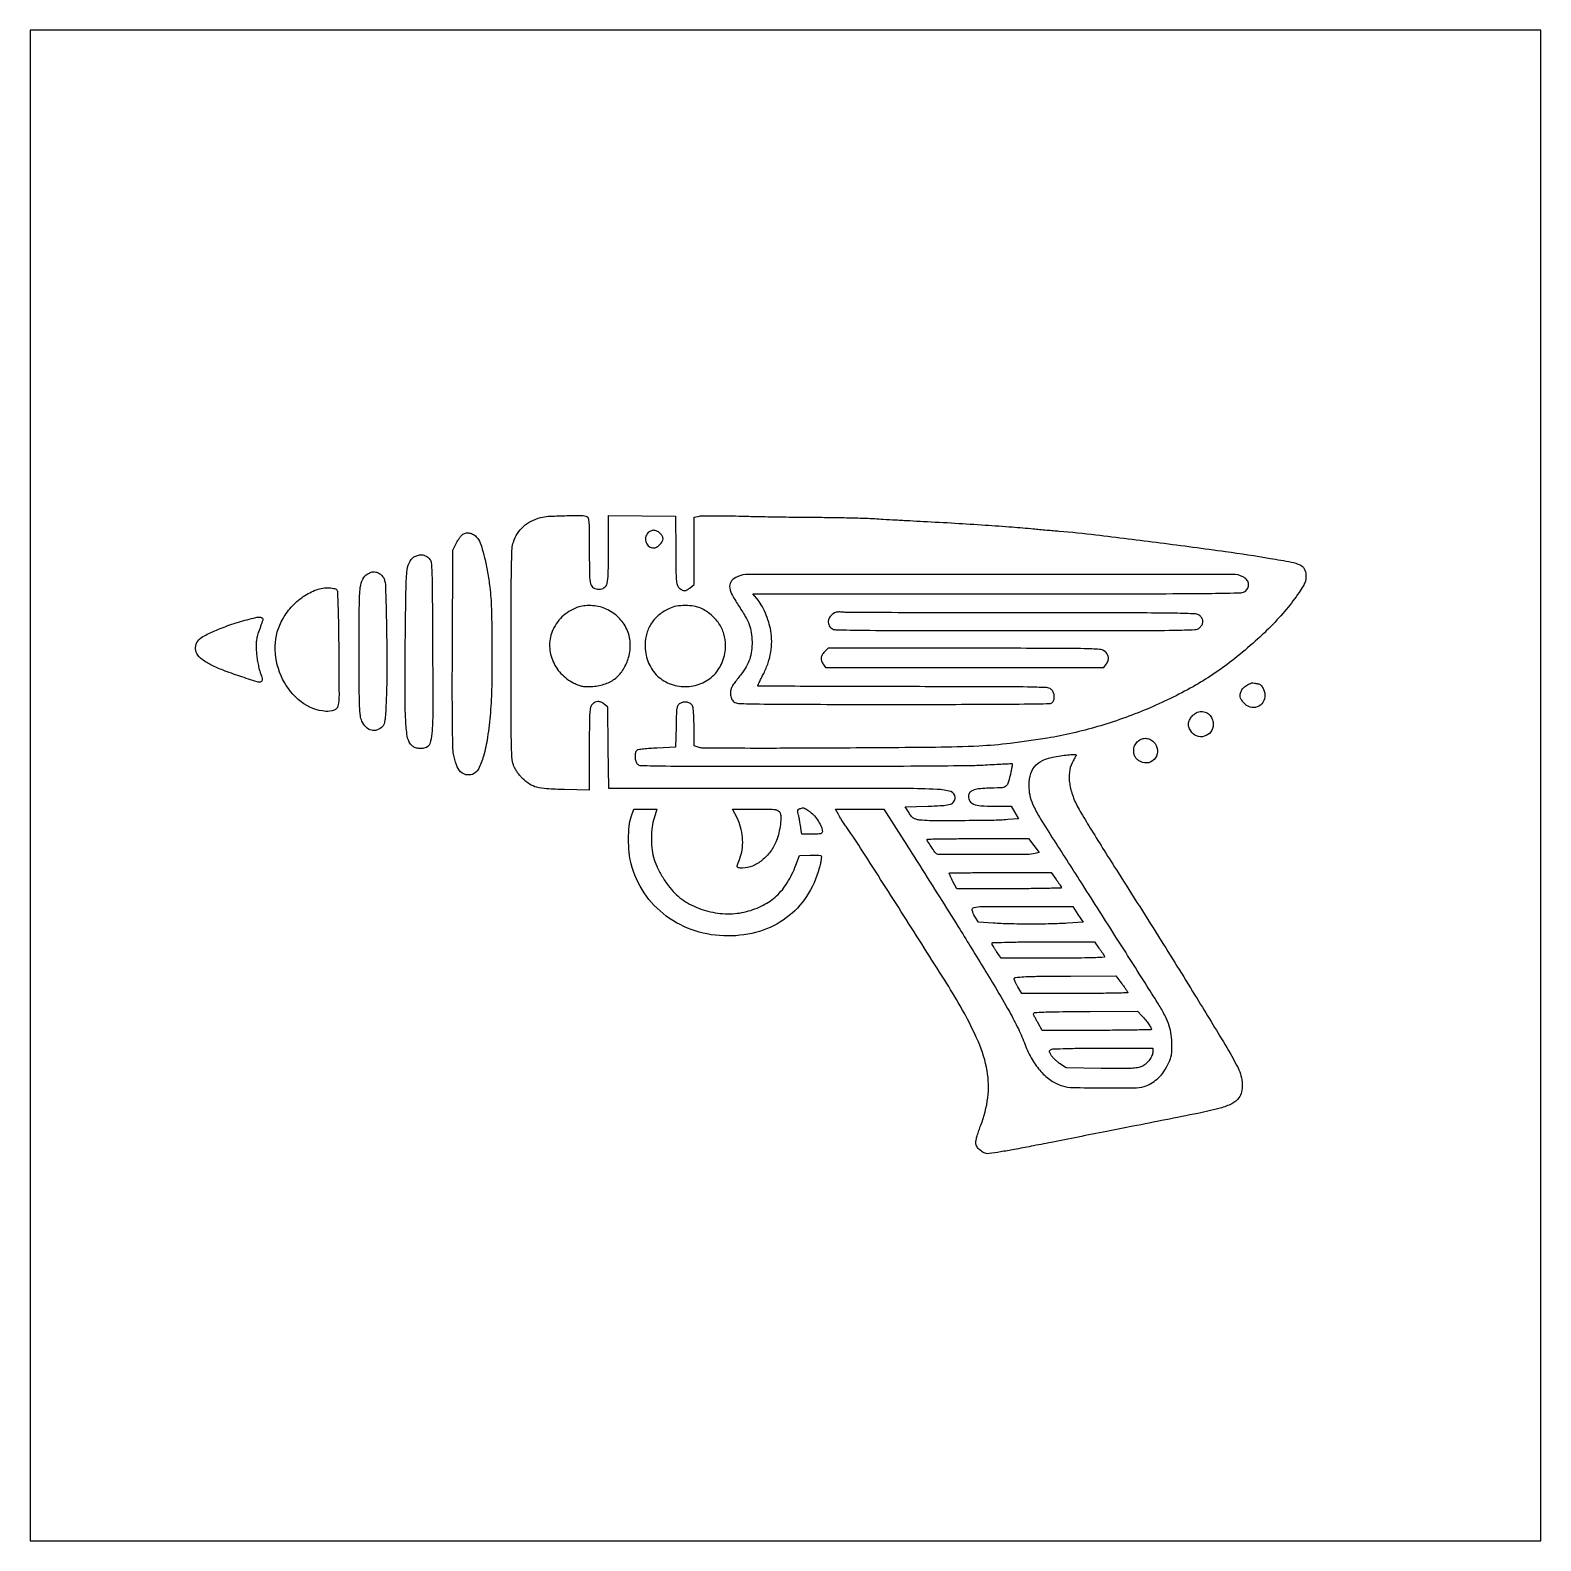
# Model space of a CAD drawing. Extents: x 0 to 1024, y 0 to 1024.
import ezdxf

# ---------------------------------------------------------------- set-up
doc = ezdxf.new("R2010")
doc.units = 0

msp = doc.modelspace()

# ---------------------------------------------------------------- linework, layer by layer
msp.add_lwpolyline([(0, 512), (0, 0), (512, 0), (1024, 0), (1024, 512), (1024, 1024), (512, 1024), (0, 1024)], close=True)
for points in [[(377.418213, 694.393011, -0.261847), (378.309301, 693.318155, -0.027967), (378.72575, 689.979067, -0.015126), (378.95091, 684.042351, -0.001914), (379, 671.221752, 0.004116), (379.136957, 654.585795, 0.057576), (379.920773, 648.659175, 0.200311), (381.900759, 646.010397, 0.134172), (385.598284, 645, 0.15422), (389.12315, 646.113695, 0.184018), (391.064052, 648.982749, 0.053472), (391.855187, 655.33169, 0.004282), (392, 672.241281), (392, 695.037549), (414.75, 694.768774), (437.5, 694.5), (437.637958, 671.049935, 0.001424), (437.770458, 655.873744, 0.020415), (438.053326, 650.480607, 0.064071), (438.69487, 647.627677, 0.136075), (439.998742, 645.799935, 0.045946), (441.967255, 644.485235, 0.134299), (443.543018, 644.116273, 0.122659), (445.174928, 644.587468, 0.035346), (447.365141, 646.07258), (450, 648.14516), (450, 671.027267), (450, 693.909374), (453.659833, 694.595963, -0.042989), (456.100216, 694.839636, -0.00297), (463.027326, 694.892676, -0.004211), (471.298983, 694.83721, -0.003153), (480.409833, 694.641905, 0.002035), (491.318559, 694.383673, 0.000993), (505.236013, 694.13856, 0.000985), (519.712217, 693.940913, 0.001427), (532.5, 693.828025, -0.002087), (544.409377, 693.707159, -0.002144), (556.2125, 693.48747, -0.002073), (566.44953, 693.210544, -0.009059), (572.5, 692.911953, 0.002076), (578.19147, 692.551333, 0.000648), (586.73125, 692.056934, 0.000648), (596.270439, 691.529481, 0.000715), (605.5, 691.044387, -0.001907), (626.892847, 689.868859, -0.002168), (647.380045, 688.57551, -0.00234), (665.626829, 687.258327, -0.004713), (680, 686.016758, 0.001129), (684.220036, 685.621737, 0.000752), (689.059375, 685.187103, 0.000756), (693.756702, 684.7795, 0.00148), (697.5, 684.471547, -0.010218), (722.378261, 681.986485, -0.002115), (766.025398, 676.536323, -0.002303), (810.354074, 670.602772, -0.006865), (840.627061, 665.984119, -0.006224), (854.940556, 663.41529, -0.060863), (860.777304, 661.535302, -0.158311), (863.571954, 658.946423, -0.111273), (864.798413, 654.805537, -0.041756), (864.751493, 652.069471, -0.06843), (864.207646, 649.820435, -0.044939), (862.905162, 647.215969, -0.009312), (860.129523, 642.906161, -0.02625), (851.581207, 631.503088, -0.020268), (841.145108, 619.988264, -0.018521), (828.801762, 608.328337, -0.014178), (814.5, 596.487449, -0.03784), (788.239396, 578.997758, -0.028793), (757.166852, 563.821695, -0.028017), (723.514557, 551.889555, -0.030016), (689.5, 544.114914, -0.011003), (664.366186, 540.504068, -0.018293), (643.044137, 538.7066, -0.009437), (613.768152, 537.867704, -0.00107), (547.5, 537.361876, -0.000704), (505.811188, 537.191601, -0.002098), (477.259844, 537.235005, -0.000732), (455.468022, 537.391465, -0.089017), (452.75, 537.903518), (450, 538.950498), (450, 551.540991, 0.007161), (449.929027, 556.49616, 0.009705), (449.713998, 560.967425, 0.007035), (449.410694, 564.67911, 0.099272), (449.026378, 565.950713, 0.130377), (447.534801, 567.549599, 0.094811), (445.258001, 568.437292, 0.089905), (442.701516, 568.445911, 0.101366), (440.421536, 567.540546, 0.109199), (439.062246, 566.147742, 0.097246), (438.345209, 564.253148, 0.0342), (438.003924, 560.836222, 0.002858), (437.777426, 551.94286), (437.5, 537.895886), (425, 537.35657, 0.007258), (420.120156, 537.075011, 0.010392), (415.804688, 536.6728, 0.006597), (412.226253, 536.216203, 0.138274), (411.25, 535.786182, 0.172923), (410.273966, 534.152812, 0.057822), (410.046466, 531.338014, 0.057312), (410.479959, 528.45741, 0.131127), (411.571429, 526.571429, 0.192882), (413.902954, 525.573797, 0.002287), (430.833079, 525.257903, 0.003193), (458.441361, 525.045428, 0.000338), (522.821429, 525.004647, 0.000786), (568.026449, 525.0776, 0.001273), (606.461385, 525.29789, 0.000978), (637.40126, 525.614527, 0.012793), (648.873233, 526.04808, -0.002256), (655.177127, 526.41948, -0.003643), (660.546264, 526.672289, -0.00071), (665.265107, 526.853318, -0.208526), (665.619009, 526.714324, -0.239524), (665.727525, 526.381535, -0.003318), (665.375327, 524.22134, -0.008449), (664.900725, 521.687376, -0.005357), (664.26631, 518.750712, -0.024115), (662.743115, 513.283105, -0.188964), (661.087402, 511.290999, -0.11368), (658.124891, 510.447308, -0.006431), (648.540082, 510.081029, 0.022897), (642.712351, 509.66585, 0.071888), (638.93017, 508.657931, 0.126312), (636.796801, 507.018347, 0.169371), (636.015313, 504.726947, 0.138096), (636.974141, 501.409176, 0.162757), (639.479707, 499.33144, 0.077596), (644.343565, 498.270536, 0.01497), (653.377579, 498), (664.886641, 498), (667.427647, 493.75), (669.968652, 489.5), (662.734326, 488.880704, -0.017566), (652.25331, 488.353383, -0.002649), (631.228359, 488.146404, -0.00186), (609.726632, 488.128652, -0.033343), (602.840327, 488.608407, -0.03036), (600.347219, 489.10579, -0.08312), (598.715017, 489.841504, -0.078011), (597.353077, 491.097726, -0.024546), (595.735856, 493.358407), (593.0702, 497.5), (608.385837, 498, 0.007068), (619.276262, 498.509713, 0.063613), (623.958327, 499.400267, 0.176901), (626.163018, 501.129764, 0.139755), (627, 504.065741, 0.335027), (624.157787, 507.831394, 0.057098), (614.713708, 509.390644, 0.012006), (593.450706, 509.933931, 0.000384), (507.349043, 510), (392.143098, 510), (391.821549, 537.589632), (391.5, 565.179264), (389.139216, 567.089632, 0.061468), (386.937586, 568.462441, 0.111909), (384.875784, 568.905949, 0.119011), (382.911518, 568.408741, 0.075284), (381, 567, 0.139012), (379.834055, 564.911376, 0.04166), (379.285586, 561.272982, 0.015327), (379.044435, 554.519922, 0.001261), (379, 536.89917), (379, 508.79834), (362.25, 509.197915, -0.009512), (349.991998, 509.723779, -0.049598), (343.325276, 510.806568, -0.079171), (338.52907, 512.937718, -0.048793), (333.691959, 516.798827, -0.027426), (332.091971, 518.534333, -0.017843), (330.43208, 520.698559, -0.017952), (328.959301, 522.933351, -0.032317), (327.941959, 524.877118, -0.084215), (326.76435, 529.49795, -0.014), (326.272019, 538.691048, -0.005922), (326.041306, 555.577496, -0.000455), (326, 601.001392, -0.000624), (326.050132, 641.160656, -0.00437), (326.270303, 660.752605, -0.006133), (326.652089, 672.589235, -0.073803), (327.519618, 677.055603, -0.05878), (330.373723, 682.865689, -0.066124), (334.410168, 687.599131, -0.064687), (339.62367, 691.192418, -0.052757), (345.950561, 693.63802, -0.052907), (351.175333, 694.468961, -0.007004), (362.381988, 694.894961, -0.005141), (373.827976, 695.051857, -0.092723)], [(303.869404, 678.66155, -0.062993), (305.894312, 674.135544, -0.015387), (308.031355, 666.232523, -0.015061), (309.996027, 656.697362, -0.012416), (311.529844, 646.427224, -0.024678), (312.614186, 631.815371, -0.004986), (312.998376, 605.780469, -0.005447), (312.836677, 579.313108, -0.016456), (311.937078, 561.304468, -0.016151), (310.008218, 544.623563, -0.034166), (307.223379, 531.915288, -0.043648), (303.797857, 523.11668, -0.198011), (299.75, 519.556958, -0.13619), (295.379917, 519.296001, -0.153766), (291.734536, 521.364913, -0.102187), (288.91041, 526.015172, -0.039849), (286.950099, 533.312116, -0.041353), (286.480961, 537.981384, -0.001774), (286.250695, 554.510396, -0.002601), (286.138273, 576.215869, -0.001113), (286.203499, 605.227387), (286.5, 671.5), (289, 676.5, -0.02579), (290.131701, 678.498673, -0.025784), (291.463237, 680.370372, -0.026665), (292.792674, 681.876358, -0.085655), (293.874849, 682.654458, -0.112504), (296.471051, 683.258002, -0.096405), (299.233345, 682.732867, -0.087599), (301.812326, 681.134472, -0.073809)], [(418.654988, 683.171259, 0.144217), (417.185427, 680.122072, 0.135135), (417.551933, 676.677317, 0.140859), (419.602259, 674.005372, 0.160458), (422.654427, 673, 0.141175), (424.561518, 673.549418, 0.055544), (426.721348, 675.267476, 0.055555), (428.448294, 677.416803, 0.142417), (429, 679.314451, 0.142213), (428.461244, 681.170328, 0.068883), (426.849856, 683.073329, 0.067435), (424.726327, 684.513586, 0.11584), (422.654988, 685, 0.065317), (421.635986, 684.866313, 0.042003), (420.51267, 684.462807, 0.041706), (419.460678, 683.871356, 0.059994)], [(270.5, 665.868196, -0.176748), (271.763608, 663.286651, -0.017075), (272.267867, 656.212883, -0.007606), (272.558178, 642.902492, -0.000501), (272.773023, 604.495684, -0.001139), (272.872504, 561.499453, -0.018943), (272.331548, 547.212591, -0.067355), (270.864026, 540.335328, -0.250062), (267.686727, 537.457509, -0.054756), (264.668222, 537.042898, -0.071824), (261.90768, 537.365406, -0.079387), (259.566948, 538.405504, -0.089015), (257.771627, 540.091977, -0.12544), (255.574689, 545.444052, -0.022354), (254.537845, 556.298428, -0.012928), (254.093573, 574.296884, -0.002127), (254.282456, 609.079509, -0.001421), (254.750235, 646.42052, -0.026099), (255.550589, 658.250088, -0.099661), (257.473746, 664.084534, -0.162828), (261.314715, 667.528126, -0.056282), (263.903038, 668.316426, -0.090742), (266.2009, 668.321485, -0.090747), (268.35156, 667.512498, -0.056293)], [(236.385358, 655.87028, -0.060349), (237.407395, 655.246364, -0.038843), (238.427929, 654.302709, -0.038706), (239.295667, 653.206301, -0.057603), (239.856989, 652.12028, -0.084149), (240.857346, 647.030353, -0.001581), (241.483434, 619.811262, -0.004373), (241.778782, 593.17812, -0.009969), (241.425052, 573.076372, -0.002653), (240.960737, 562.244323, -0.018683), (240.510174, 556.987846, -0.039359), (239.88016, 553.904387, -0.117993), (238.827944, 552.045694, -0.116709), (235.234881, 549.648224, -0.15076), (231.296892, 549.424404, -0.136831), (227.637783, 551.49265, -0.089619), (224.863131, 555.5, -0.078225), (223.818493, 559.264174, -0.019032), (223.324115, 565.712457, -0.008578), (223.083154, 577.021504, -0.000912), (223.021962, 603.348871, -0.001783), (223.119314, 635.109846, -0.026322), (223.779768, 646.241375, -0.08804), (225.47343, 651.968706, -0.153656), (228.881475, 655.496912, -0.02816), (231.058114, 656.52559, -0.084064), (232.66144, 656.879832, -0.087438), (234.255893, 656.679941, -0.032106)], [(207.773959, 644.75, -0.162379), (208.245724, 643.503907, -0.001492), (208.616667, 633.479512, -0.004337), (208.933477, 620.974502, -0.001903), (209.146403, 604.404322, -0.001623), (209.325677, 573.485515, -0.051817), (208.563963, 565.968608, -0.26221), (205.959243, 562.983209, -0.105543), (200.403499, 562.255683, -0.146272), (183.62217, 568.775802, -0.112265), (171.097624, 584.070926, -0.107316), (166.06029, 603.904009, -0.123709), (170.143423, 622.943641, -0.062722), (176.008589, 631.843229, -0.05775), (184.046792, 639.293283, -0.061214), (193.018425, 644.309229, -0.097145), (201.627555, 645.999211, -0.021675), (203.698384, 645.909718, -0.028503), (205.570039, 645.639236, -0.029812), (207.058231, 645.243158, -0.14276)], [(479.328737, 653.542239, 0.10962), (475.447955, 650.720589, 0.192129), (474.127662, 647.03659, 0.111647), (475.483898, 641.894478, 0.026547), (480.015078, 634.219742, -0.014903), (484.716617, 626.663872, -0.041623), (487.393488, 621.030675, -0.051327), (488.787688, 615.743935, -0.034239), (489.331219, 609.5, -0.03681), (488.986962, 603.270688, -0.048033), (487.715359, 597.709366, -0.048603), (485.421595, 592.544034, -0.039052), (482.021597, 587.5, 0.005031), (477.61587, 581.836257, 0.037447), (475.758594, 578.977732, 0.074735), (474.93848, 576.745826, 0.057885), (474.712395, 574.162726, 0.039317), (474.893906, 572.47175, 0.054918), (475.336039, 571.018028, 0.059915), (476.044671, 569.793649, 0.061525), (477.017918, 568.784407, 0.162777), (480.111651, 567.627204, 0.004691), (494.348225, 567.259382, 0.003813), (519.241769, 567.039714, 0.0003), (585.488339, 567, 0.000368), (646.44991, 567.044885, 0.003127), (673.835632, 567.256471, 0.001835), (691.049364, 567.560313, 0.217525), (693.002555, 568.503079, 0.113423), (694.022457, 570.526684, 0.088796), (694.179782, 572.987845, 0.087781), (693.471259, 575.376042, 0.107061), (692.014216, 577.189572, 0.161365), (688.913821, 578.358999, 0.005685), (675.943153, 578.739728, 0.004174), (653.013483, 578.960495, 0.00032), (591.305883, 579, -0.000714), (553.569202, 579.05387, -0.001197), (521.857561, 579.220312, -0.000063), (493.365323, 579.441659, -0.540191), (493.166667, 579.75, -0.009726), (493.415994, 580.282813, -0.000292), (494.499717, 582.482813, -0.00058), (495.780739, 585.07193, -0.000401), (497.236624, 588, 0.034542), (500.24049, 595.242455, 0.040191), (502.039254, 602.474684, 0.041423), (502.62355, 609.705521, 0.041256), (502.009484, 616.943773, 0.033536), (500.613641, 622.79586, 0.026883), (498.362017, 628.870791, 0.027529), (495.575037, 634.443453, 0.045602), (492.565584, 638.75), (489.822213, 642), (655.911106, 642, 0.000158), (765.661518, 642.034662, 0.002817), (800.994909, 642.256021, 0.003215), (820.778545, 642.618664, 0.192486), (824, 644, 0.10146), (825.657359, 646.512253, 0.149814), (825.876169, 649.125736, 0.138763), (824.580395, 651.557096, 0.082217), (821.928479, 653.536985, 0.119778), (815.486291, 655.10551, 0.000099), (650.920747, 655.140537, 0.000114), (486.834532, 655.105761, 0.102826)], [(157.627063, 624.112094, -0.004374), (157.300471, 623.154422, -0.000634), (156.615925, 621.211053, -0.000719), (155.800293, 618.915383, -0.000615), (154.934865, 616.5, 0.020656), (153.851034, 613.04494, 0.036737), (153.290439, 610.117785, 0.032619), (153.128261, 606.913365, 0.012874), (153.306628, 602.5, 0.017216), (153.658453, 599.013406, 0.012358), (154.281198, 595.14743, 0.012504), (155.058023, 591.492623, 0.026145), (155.880216, 588.704018, -0.00742), (156.981571, 585.426254, -0.055935), (157.301975, 583.825633, -0.151833), (157.102293, 582.91366, -0.17358), (156.428167, 582.334061, -0.169982), (153.81448, 582.25651, -0.004071), (142.083348, 586.082013, -0.009618), (130.717144, 590.135982, -0.025807), (122.853815, 593.585863, -0.042474), (116.560043, 597.444108, -0.104385), (112.969046, 601.473426, -0.152276), (112.053793, 605.611118, -0.132384), (113.572122, 609.799505, -0.116191), (117.125048, 612.96911, -0.021401), (125.070935, 616.849635, -0.021088), (135.280486, 620.801741, -0.01491), (147.037434, 624.404467, -0.010948), (152.849311, 625.861494, -0.062919), (156.001685, 626.17164, -0.216811), (157.367064, 625.504296, -0.257761)], [(371.993526, 633.065659, 0.053074), (366.464638, 630.719342, 0.053819), (361.581689, 627.270653, 0.053257), (357.504315, 622.822422, 0.049968), (354.357645, 617.520953, 0.106167), (352.077704, 607.525757, 0.09721), (353.981103, 597.129866, 0.093989), (359.768956, 587.945574, 0.091764), (368.561141, 581.426285, 0.020007), (371.857798, 579.973793, 0.051184), (374.36734, 579.271906, 0.045489), (377.134625, 579.05137, 0.013176), (381.419873, 579.213164, 0.067077), (389.939712, 580.922858, 0.087571), (396.877476, 584.773478, 0.086912), (402.114644, 590.792847, 0.065022), (405.648034, 598.861222, 0.08603), (406.748098, 608.706605, 0.093263), (404.398064, 618.052139, 0.092612), (398.791934, 625.954257, 0.083507), (390.520953, 631.642355, 0.052758), (386.283871, 633.095511, 0.037093), (381.296996, 633.853397, 0.037266), (376.289364, 633.864283, 0.0558)], [(433.362995, 632.077519, 0.063133), (426.420927, 627.798861, 0.075831), (421.248136, 622.144828, 0.076657), (418.035136, 615.259179, 0.066375), (416.834726, 607.371034, 0.092332), (418.6871, 596.292952, 0.103632), (424.387279, 587.126807, 0.105201), (433.206852, 581.115127, 0.097848), (443.946344, 579.009769, 0.095184), (454.715233, 581.095223, 0.104044), (463.563695, 586.999612, 0.103013), (469.344435, 596.023774, 0.091574), (471.362047, 607, 0.073628), (470.206502, 614.759013, 0.073818), (466.852502, 621.842833, 0.072364), (461.513888, 627.75994, 0.066581), (454.565376, 632.109589, 0.068022), (449.874094, 633.512105, 0.039065), (443.978415, 633.964471, 0.039044), (438.07618, 633.493893, 0.067261)], [(546, 629.336411, 0.105408), (542.875257, 627.248548, 0.13062), (541.167366, 624.209128, 0.15078), (541.316468, 621.047858, 0.15455), (543.222506, 618.556704, 0.148613), (546.21913, 617.577117, 0.002102), (565.371267, 617.257707, 0.002809), (596.536327, 617.044127, 0.000309), (668.033945, 617, 0.000214), (749.327505, 617.034854, 0.00387), (775.351279, 617.258621, 0.00616), (789.520037, 617.664793, 0.179142), (792.811439, 619.038955, 0.076191), (794.345641, 620.980704, 0.123856), (794.903496, 622.995299, 0.124879), (794.440039, 625.022171, 0.078192), (793, 627, 0.188458), (789.929624, 628.344903, 0.005896), (775.974456, 628.742919, 0.003929), (750.542311, 628.96833, 0.000228), (672.75, 629.011006, -0.00036), (627.166887, 629.048102, -0.000575), (588.207812, 629.152697, -0.000103), (553.777835, 629.291827, -0.03133), (551, 629.477904, 0.019865), (549.54999, 629.608467, 0.019594), (548.0875, 629.624396, 0.019902), (546.808259, 629.537159, 0.067883)], [(538.454545, 602.545455, 0.056724), (536.801644, 600.467986, 0.113303), (536.118771, 598.494337, 0.117109), (536.375224, 596.464842, 0.063123), (537.556704, 594.222506), (539.113408, 592), (633.5, 592), (727.886592, 592), (729.443296, 594.222506, 0.07237), (730.650893, 596.620426, 0.111779), (730.88022, 598.919829, 0.115363), (730.098348, 601.042396, 0.080582), (728.365141, 602.92742, 0.1513), (724.846403, 604.276824, 0.011018), (714.349667, 604.737265, 0.00516), (694.575578, 604.964348, 0.000291), (633.319687, 605), (540.909091, 605)], [(832.081787, 581, -0.181555), (833.751625, 580.372998, -0.070903), (835.38485, 578.476052, -0.064314), (836.589222, 575.923186, -0.078249), (837, 573.314451, -0.142299), (835.562275, 568.364978, -0.165689), (831.760088, 565.30911, -0.165476), (826.879097, 565.208413, -0.141926), (822.588894, 568.076725, -0.029966), (820.853694, 570.409262, -0.101939), (820.160748, 572.161941, -0.111302), (820.247685, 573.958122, -0.039388), (821.132941, 576.392429, -0.103716), (822.59403, 578.378692, -0.050184), (825.155917, 580.245028, -0.050177), (827.896187, 581.498606, -0.170502), (829.831787, 581.481222, 0.018864), (830.408964, 581.296964, 0.015148), (831.042087, 581.141359, 0.015412), (831.636683, 581.033235, 0.037282)], [(799.92742, 559.365141, -0.049971), (800.738384, 558.090568, -0.034144), (801.40494, 556.50756, -0.034064), (801.851767, 554.842481, -0.048557), (802, 553.319687, -0.164587), (800.309092, 548.322007, -0.161919), (795.920336, 545.337198, -0.163576), (790.653273, 545.590661, -0.167764), (786.673516, 548.975548, -0.05157), (785.408944, 551.729143, -0.105192), (785.13053, 554.080588, -0.103498), (785.832777, 556.366773, -0.048845), (787.588894, 558.923275, -0.096983), (790.492632, 561.26149, -0.112666), (793.91311, 562.17208, -0.118957), (797.247815, 561.492617, -0.11715)], [(761.545455, 541.545455, -0.169262), (764.091971, 536.274477, -0.176703), (762.74995, 530.671409, -0.188032), (758.219286, 527.476493, -0.185033), (752.684259, 528.163343, -0.052695), (750.578386, 529.587663, -0.081022), (749.14848, 531.254181, -0.081287), (748.325221, 533.284507, -0.053389), (748.031803, 535.795455, -0.102958), (748.634477, 538.838119, -0.092777), (750.411851, 541.517172, -0.093582), (753.022112, 543.354739, -0.107099), (756, 544, -0.05569), (757.461429, 543.836719, -0.048581), (758.923153, 543.352941, -0.047034), (760.309031, 542.57646, -0.045205)], [(709, 532.52417, -0.117114), (708.926321, 532.213924, -0.005314), (708.420921, 531.235896, -0.00864), (707.783916, 530.083236, -0.006059), (707.028668, 528.806743, 0.09378), (704.713689, 522.644671, 0.065481), (704.4043, 515.208207, 0.056238), (706.110087, 506.859931, 0.039598), (709.783799, 498, 0.01816), (712.409983, 493.288826, 0.001613), (719.492139, 481.6875, 0.002104), (728.044521, 467.909164, 0.001639), (737.454165, 453, -0.001473), (766.670904, 406.741266, -0.002442), (791.014749, 367.520865, -0.002364), (809.979569, 336.300876, -0.015956), (818.802349, 320.5, -0.059101), (820.772914, 315.253224, -0.053004), (821.557172, 309.492279, -0.056697), (821.110752, 304.182608, -0.11116), (819.39547, 300.326748, -0.11736), (814.595741, 296.307163, -0.05024), (806.7259, 293.316836, -0.016059), (791.581314, 289.761023, -0.001054), (747.5, 280.990787, 0.000022), (729.755682, 277.498518, 0.000016), (710.327274, 273.673265, 0.000017), (692.119906, 270.087169, 0.000039), (678.529019, 267.408752, -0.003273), (667.174364, 265.247241, -0.005667), (657.706562, 263.619771, -0.003134), (649.958047, 262.427853, -0.097661), (648.029019, 262.521184, -0.07581), (645.391367, 263.618935, -0.069007), (643.104361, 265.481647, -0.073572), (641.536445, 267.760653, -0.114429), (641, 270.073962, -0.061739), (641.193914, 271.638396, -0.010021), (642.002597, 274.59852, -0.01092), (643.106378, 278.061392, -0.009416), (644.413097, 281.649648, 0.061015), (649.121377, 300.386188, 0.074058), (648.695642, 318.472602, 0.060769), (642.71917, 338.299633, 0.027124), (630.390766, 362.666819, 0.01014), (619.953038, 379.965443, 0.000866), (592.215849, 423.727413, 0.000829), (564.240795, 467.535621, 0.010905), (553.510752, 483.5, -0.006055), (551.770638, 486.035511, -0.005514), (550.036393, 488.692187, -0.005524), (548.538536, 491.101299, -0.017743), (547.616915, 492.75), (545.94864, 496), (562.314227, 496), (578.679814, 496), (592.223137, 474.75, -0.001095), (603.061028, 457.662503, -0.000588), (616.358699, 436.539962, -0.000562), (629.036532, 416.298837, -0.001902), (637.250717, 403.03944, -0.001896), (654.274907, 375.086826, -0.008825), (663.747619, 358.75507, -0.015078), (669.836932, 346.995352, -0.021644), (674.452312, 336.210337, 0.041286), (679.180109, 326.26113, 0.052712), (685.169483, 318.07166, 0.058556), (692.115615, 312.015816, 0.077082), (699.688252, 308.393308, 0.06732), (706.665813, 307.282323, 0.0043), (727.37681, 306.97452, 0.004397), (748.053748, 307.026915, 0.064983), (755.224744, 308.045607, 0.063839), (759.683584, 309.922388, 0.050616), (763.920329, 312.992386, 0.047742), (767.68511, 317.056469, 0.043551), (770.742867, 321.882809, 0.017209), (772.526352, 325.639267, 0.04599), (773.449246, 328.453015, 0.04288), (773.876304, 331.498565, 0.013403), (774, 336.112355, 0.033773), (773.534995, 342.988788, 0.044369), (772.139855, 349.120499, 0.039637), (769.540307, 355.415361, 0.020427), (765.363636, 362.85235, 0.003087), (757.044291, 376.159346, 0.000279), (736.037271, 409.262706, 0.0004), (713.565878, 444.567543, 0.000637), (694.287373, 474.717785, -0.004419), (684.915838, 489.621415, -0.025365), (680.429185, 497.799627, -0.047028), (678.164512, 503.870126, -0.051706), (677.166108, 510.066077, -0.066511), (677.806029, 518.42781, -0.117141), (680.757083, 524.656987, -0.115669), (686.225982, 528.943974, -0.06383), (694.364596, 531.524412, -0.011764), (699.650339, 532.355855, -0.016074), (704.44593, 532.838713, -0.009069), (708.467208, 533.040215, -0.423597)], [(422.895139, 489.910906, 0.042349), (421.564909, 483.879773, 0.029805), (421.059043, 476.947735, 0.02945), (421.381449, 469.886776, 0.037281), (422.544534, 463.460099, 0.044059), (424.691579, 457.421775, 0.025879), (428.243977, 450.622089, 0.025734), (432.535041, 444.138317, 0.039375), (436.951422, 439.049815, 0.071582), (447.031621, 431.632607, 0.059894), (459.416977, 426.80315, 0.05927), (472.730175, 425.011802, 0.066822), (485.539901, 426.531663, 0.054604), (496.87089, 430.805002, 0.070988), (505.943653, 437.166146, 0.067684), (513.180088, 446.070731, 0.044349), (519.042427, 457.944501), (521.584855, 464.5), (528.443298, 464.799129, -0.011897), (531.131873, 464.852355, -0.016617), (533.5346, 464.762863, -0.012993), (535.493059, 464.573393, -0.167277), (536.144383, 464.255617, -0.222414), (536.384963, 463.591799, -0.014034), (536.133853, 461.474957, -0.018509), (535.654066, 458.884726, -0.012541), (534.925252, 455.972823, -0.077443), (526.265876, 436.834889, -0.088404), (512.494558, 422.224215, -0.087157), (494.349815, 413.127048, -0.072845), (473, 410, -0.077221), (450.713084, 413.462704, -0.083369), (431.168583, 423.504667, -0.084904), (416.245857, 439.192259, -0.084065), (407.322228, 459, -0.040655), (406.002171, 466.497564, -0.023645), (405.584172, 475.631368, -0.02354), (406.01281, 484.440448, -0.058262), (407.371401, 490.75), (409.160733, 496), (416.975506, 496), (424.790278, 496)], [(508.077582, 493.855037, -0.123809), (508.822145, 490.877471, -0.028473), (508.518213, 485.666796, -0.029388), (507.501147, 479.879117, -0.035703), (505.852691, 474.626274, -0.063047), (501.835367, 467.296893, -0.065444), (496.161247, 461.303279, -0.070639), (489.584014, 457.351493, -0.100331), (482.916612, 456, -0.025918), (480.062614, 456.148038, -0.335779), (479.331523, 456.831236, -0.128464), (479.450786, 458.244668, -0.003657), (481.532239, 464, 0.067082), (482.845241, 469.861359, 0.043634), (482.839661, 476.810637, 0.04274), (481.606034, 483.851725, 0.054376), (479.237625, 490.003301), (476.144887, 496), (491.53726, 496, -0.002433), (501.223463, 495.95287, -0.029816), (504.914242, 495.696517, -0.090919), (506.860481, 495.072436, -0.148006)], [(528.717255, 494.08986, -0.061629), (531.573291, 491.429106, -0.036074), (534.314547, 487.634141, -0.035897), (536.374382, 483.693789, -0.102841), (537, 480.684276, -0.199509), (536.644817, 479.829563, -0.137226), (535.717704, 479.310545, -0.051764), (533.850228, 479.058474, -0.007684), (530.045313, 479), (523.090626, 479), (522.503447, 482.75, 0.001899), (521.824717, 486.979537, 0.0062), (521.330256, 489.770985, 0.009165), (520.895542, 491.850832, 0.013488), (520.431289, 493.658807, -0.077458), (520.271152, 494.946588, -0.207595), (520.656655, 495.764886, -0.115407), (521.727096, 496.337718, -0.017645), (524.099962, 496.883999, -0.177947), (524.489371, 496.82067, -0.007693), (525.703776, 496.111071, -0.012302), (527.134426, 495.196496, -0.008379)], [(680.338481, 471.25), (683.868583, 466.5), (681.184292, 465.868315, -0.056506), (675.962067, 465.248, -0.000949), (646.863097, 465.147897, -0.000402), (616.510083, 465.125468, -0.148215), (614.39949, 465.765313, -0.093602), (613.271413, 466.870835, -0.006586), (610.780405, 470.54603, -0.005043), (608.324077, 474.358023, -0.141514), (608, 475.480128, -0.409532), (608.20978, 475.693294, -0.000225), (618.106231, 475.847288, -0.002361), (629.2119, 475.962642, -0.001416), (642.404189, 476), (676.808378, 476)], [(695.465493, 448.25, -0.006688), (696.802432, 446.375678, -0.009558), (697.934003, 444.675, -0.005971), (698.83337, 443.227799, -0.128465), (698.975209, 442.75, -0.417184), (698.685104, 442.443191, -0.000441), (688.569541, 442.220312, -0.003306), (677.121148, 442.053892, -0.001981), (663.516846, 442), (628.033692, 442), (625.516846, 446.966756, -0.004032), (624.552452, 448.908577, -0.005933), (623.739323, 450.631168, -0.00298), (623.077565, 452.10037, -0.104691), (623, 452.466756, -0.409418), (623.215062, 452.685375, -0.000235), (633.131521, 452.84336, -0.002416), (644.264983, 452.961681, -0.001449), (657.490284, 453), (691.980568, 453)], [(710.271275, 424.646635), (713.825709, 419.293269), (703.257292, 418.646635, -0.010036), (691.81536, 418.176814, -0.005316), (677.618926, 418.030089, -0.005308), (663.570281, 418.183396, -0.011148), (652.663758, 418.661662), (642.827516, 419.312976), (640.353167, 423.232599, -0.082262), (638.578586, 427.442276, -0.42082), (639.792876, 429.371117, -0.05206), (645.058958, 429.943467, -0.001059), (671.751431, 430), (706.71684, 430)], [(724.5, 401.797891, -0.002175), (725.707198, 400.108708, -0.002442), (726.853659, 398.472783, -0.00224), (727.816497, 397.071131, -0.013119), (728.29969, 396.319243, -0.560272), (727.915884, 395.575574, -0.008741), (722.119506, 395.253659, -0.008233), (712.571985, 395.048054, -0.001266), (693.597731, 395), (658.096081, 395), (655.048041, 399.430175, -0.010423), (653.880697, 401.204969, -0.013724), (652.895362, 402.873248, -0.011164), (652.149802, 404.292398, -0.115864), (652, 404.930175, -0.402875), (652.515661, 405.466278, -0.002176), (660.3655, 405.737317, -0.005882), (670.886086, 405.930901, -0.001812), (686.75, 405.978649), (721.5, 405.957297)], [(739.967605, 377.659131, -0.005532), (741.512774, 375.564778, -0.00821), (742.815484, 373.693523, -0.004268), (743.872087, 372.09199, -0.144661), (744, 371.659131, -0.40846), (743.735334, 371.389204, -0.000332), (733.452913, 371.19362, -0.002869), (721.862775, 371.047366, -0.00172), (708.095022, 371), (672.190044, 371), (669.595022, 375.42807, -0.009202), (668.601188, 377.197794, -0.01204), (667.762288, 378.852541, -0.009667), (667.126299, 380.254824, -0.101966), (667, 380.867705, -0.382841), (667.928857, 381.903014, -0.014235), (673.592856, 382.356069, -0.01025), (683.42391, 382.659461, -0.00122), (705.217605, 382.831897), (735.93521, 383)], [(753.652709, 355.75, -0.015497), (756.042374, 353.035588, -0.018797), (758.103105, 350.343183, -0.016256), (759.658892, 347.984919, -0.138543), (760, 346.777494, -0.407563), (759.689085, 346.45942, -0.000435), (749.137192, 346.228389, -0.003285), (737.200096, 346.055872, -0.00197), (723.020228, 346), (686.040456, 346), (683.029612, 351.25, -0.005126), (681.875363, 353.311346, -0.007395), (680.900447, 355.159513, -0.004226), (680.118059, 356.730098, -0.110458), (680.009384, 357.186642, -0.396168), (680.790743, 358.041116, -0.0082), (687.080637, 358.414338, -0.008298), (697.36306, 358.684538, -0.001171), (718.553833, 358.839963), (750.607666, 359)], [(760.996262, 331.75, -0.099083), (760.439798, 328.993315, -0.05838), (758.783525, 326.055316, -0.055989), (756.38383, 323.436802, -0.06862), (753.610582, 321.619499, -0.069622), (750.675649, 320.698589, -0.028383), (746.507664, 320.245525, -0.013938), (739.720724, 320.084982, -0.002086), (726.075815, 320.199534), (702.166587, 320.5), (697.852539, 323.534029, -0.022551), (696.089493, 324.896765, -0.019319), (694.359463, 326.482003, -0.01976), (692.899333, 328.046535, -0.051365), (692.019245, 329.309132, -0.015542), (691.197224, 330.907472, -0.110126), (691.004147, 331.752736, -0.189248), (691.245013, 332.375826, -0.064774), (692, 333.00979, -0.134589), (693.32381, 333.421537, -0.001582), (702.524598, 333.705136, -0.004419), (713.599062, 333.913501, -0.00238), (727.25, 333.984687), (761, 334)]]:
    msp.add_lwpolyline(points, format="xyb", close=True)

doc.saveas('drawing.dxf')
